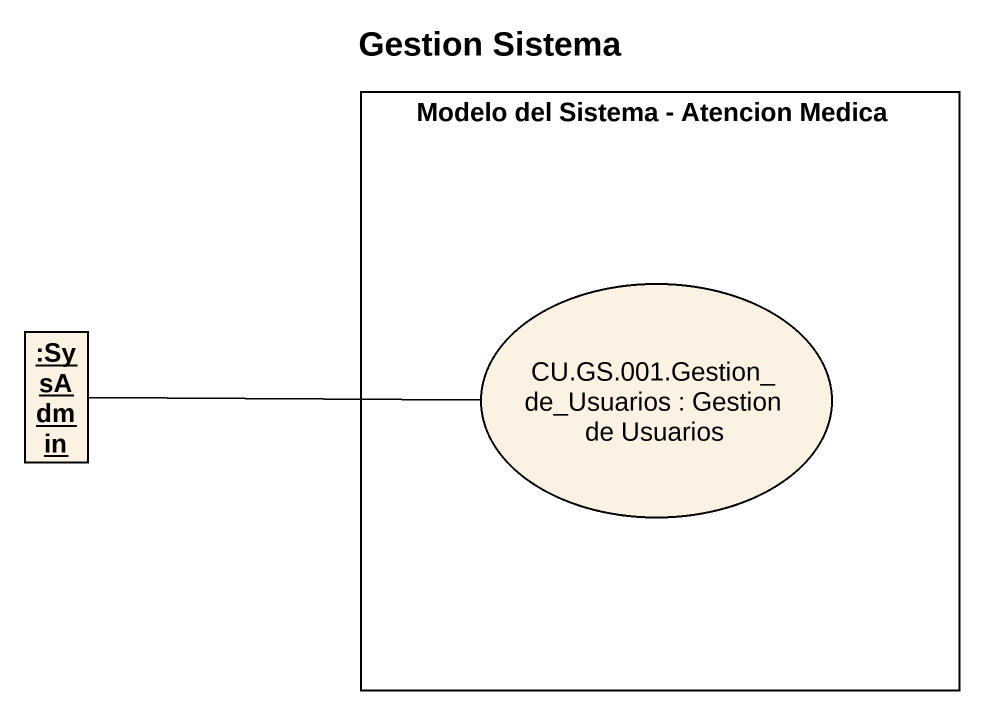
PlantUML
@startuml
title Gestion Sistema
allowmixing
hide circle
hide empty members
rectangle "Modelo del Sistema - Atencion Medica" as Modelo_del_Sistema_Atencion {
  usecase "CU.GS.001.Gestion_de_Usuarios : Gestion de Usuarios" as CU_GS_001_Gestion_de
}
object ":SysAdmin" as SysAdmin
SysAdmin -right- CU_GS_001_Gestion_de
@enduml
